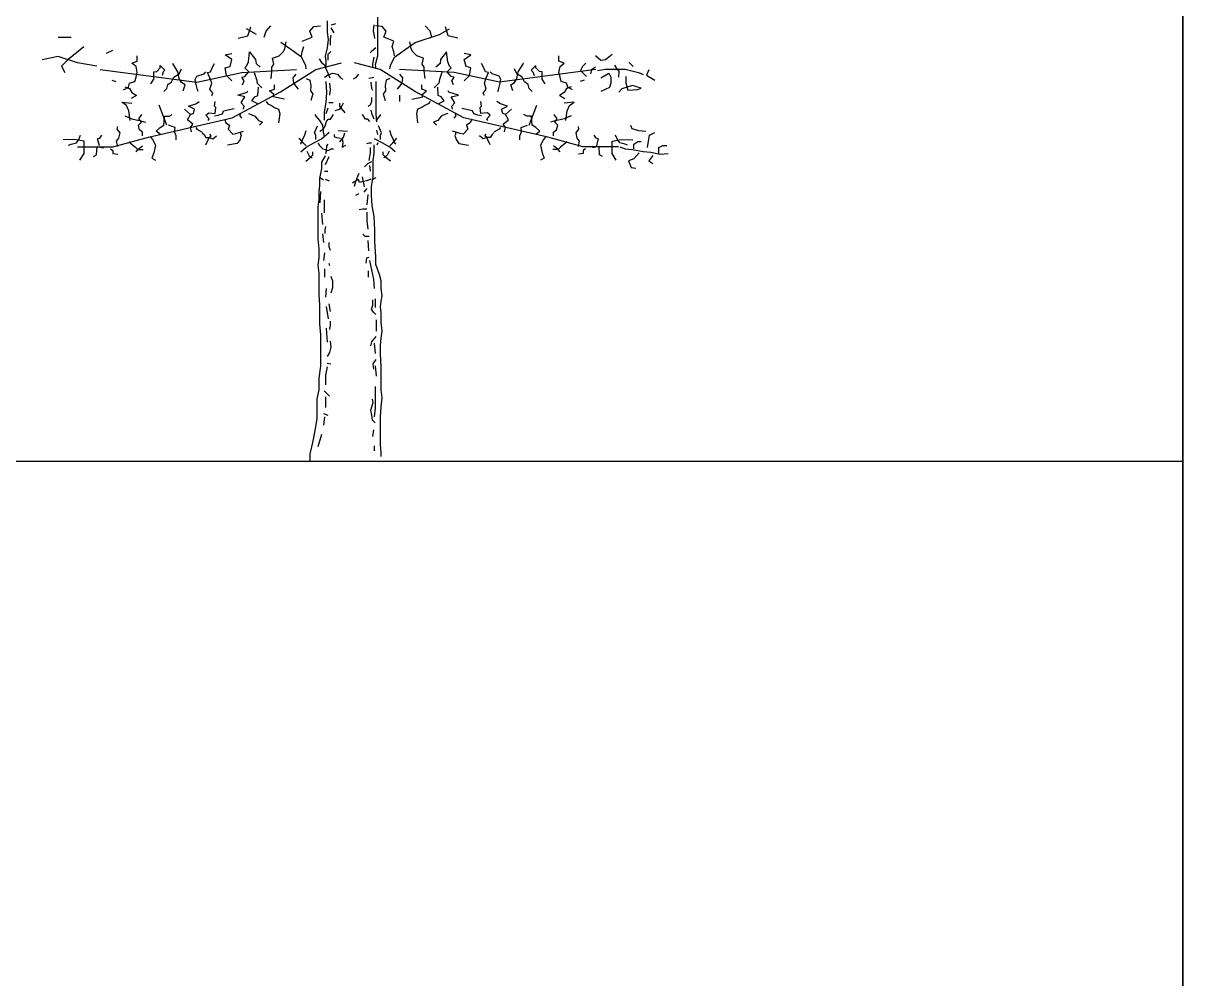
# Model space of a CAD drawing. Header units: millimetres. Extents: x 87938 to 265635, y 330093 to 434310.
# Drawn here: x 256341 to 265635, y 344812 to 352468 of the extents above; entities that cross this region are included whole.
import ezdxf

# ---------------------------------------------------------------- set-up
doc = ezdxf.new("R2010")
doc.units = ezdxf.units.MM
doc.layers.add('www.cad-blocks.net', color=7, linetype='Continuous')

# ---------------------------------------------------------------- blocks, each defined once
blk = doc.blocks.new('A$C51134F3F')
for p, q in [((2686.7, 3557.1), (2686.7, 3491.3)), ((1719.1, 3416.8), (1638.6, 3464.2)), ((1648.1, 3407.3), (1671.8, 3478.4)), ((1780.7, 3397.8), (1794.9, 3445.2)), ((1794.9, 3445.2), (1832.8, 3487.9)), ((2145.5, 3445.2), (2178.7, 3483.2)), ((2164.5, 3397.8), (2145.5, 3445.2)), ((2178.7, 3483.2), (2230.8, 3487.9)), ((2285.7, 3527.2), (2285.7, 3437.4)), ((2314.2, 3471.2), (2337.1, 3431)), ((2319.9, 3494.1), (2354.3, 3505.6)), ((2658.3, 3494.1), (2652.5, 3448.2)), ((2652.5, 3448.2), (2658.3, 3419.5)), ((2725, 3483.2), (2672.9, 3487.9)), ((2686.7, 3491.3), (2686.7, 3437.4)), ((2758.2, 3445.2), (2725, 3483.2)), ((2739.2, 3397.8), (2758.2, 3445.2)), ((3108.8, 3445.2), (3070.9, 3487.9)), ((3123, 3397.8), (3108.8, 3445.2)), ((3184.6, 3416.8), (3265.1, 3464.2)), ((3255.6, 3407.3), (3231.9, 3478.4)), ((129, 3396.6), (232.3, 3396.6)), ((1572.3, 3388.3), (1648.1, 3407.3)), ((1993.9, 3298.3), (1913.4, 3355.1)), ((1946.5, 3303), (1956, 3359.9)), ((2083.9, 3364.6), (2164.5, 3397.8)), ((2285.7, 3437.4), (2291.7, 3377.5)), ((2291.7, 3377.5), (2285.7, 3311.6)), ((2314.2, 3413.8), (2308.4, 3379.3)), ((2308.4, 3379.3), (2308.4, 3333.4)), ((2658.3, 3419.5), (2664, 3385.1)), ((2686.7, 3437.4), (2686.7, 3389.5)), ((2686.7, 3389.5), (2686.7, 3305.6)), ((2819.8, 3364.6), (2739.2, 3397.8)), ((2805.5, 3322), (2819.8, 3364.6)), ((2909.8, 3298.3), (2990.3, 3355.1)), ((2957.1, 3303), (2947.7, 3359.9)), ((2990.3, 3355.1), (3184.6, 3416.8)), ((3331.4, 3388.3), (3255.6, 3407.3)), ((335.5, 3319.1), (206.5, 3215.8)), ((516.2, 3267.4), (567.8, 3293.3)), ((1468, 3255.6), (1520.2, 3265.1)), ((1520.2, 3217.7), (1468, 3255.6)), ((1652.8, 3198.7), (1662.3, 3279.3)), ((1662.3, 3279.3), (1709.7, 3217.7)), ((1899.2, 3246.1), (1932.3, 3279.3)), ((1932.3, 3279.3), (1946.5, 3303)), ((2079.2, 3236.6), (1993.9, 3298.3)), ((2079.2, 3246.1), (2083.9, 3279.3)), ((2083.9, 3279.3), (2098.1, 3322)), ((2285.7, 3311.6), (2267.8, 3245.7)), ((2314.2, 3281.8), (2291.2, 3258.8)), ((2291.2, 3258.8), (2291.2, 3212.9)), ((2641.1, 3281.8), (2629.6, 3270.3)), ((2675.5, 3310.5), (2641.1, 3281.8)), ((2686.7, 3305.6), (2686.7, 3245.7)), ((2819.8, 3279.3), (2805.5, 3322)), ((2824.5, 3246.1), (2819.8, 3279.3)), ((2824.5, 3236.6), (2909.8, 3298.3)), ((2971.4, 3279.3), (2957.1, 3303)), ((3004.5, 3246.1), (2971.4, 3279.3)), ((3241.4, 3279.3), (3194, 3217.7)), ((3250.9, 3198.7), (3241.4, 3279.3)), ((3435.7, 3255.6), (3383.5, 3265.1)), ((3383.5, 3217.7), (3435.7, 3255.6)), ((4568.2, 3256.9), (4515.4, 3214.6)), ((129, 3241.6), (0, 3215.8)), ((283.9, 3190), (129, 3241.6)), ((206.5, 3215.8), (154.9, 3164.1)), ((154.9, 3164.1), (180.7, 3112.5)), ((438.8, 3164.1), (283.9, 3190)), ((719.5, 3189.2), (762.1, 3203.4)), ((752.7, 3160.8), (719.5, 3189.2)), ((762.1, 3113.4), (752.7, 3160.8)), ((762.1, 3203.4), (762.1, 3246.1)), ((946.9, 3170.2), (984.8, 3132.3)), ((946.9, 3151.3), (946.9, 3170.2)), ((1046.4, 3184.5), (1051.1, 3184.5)), ((1089, 3118.1), (1046.4, 3184.5)), ((1349.6, 3118.1), (1368.5, 3160.8)), ((1368.5, 3160.8), (1382.8, 3184.5)), ((1468, 3151.3), (1505.9, 3160.8)), ((1505.9, 3160.8), (1520.2, 3217.7)), ((1624.4, 3151.3), (1638.6, 3165.5)), ((1638.6, 3165.5), (1652.8, 3198.7)), ((1709.7, 3217.7), (1714.4, 3184.5)), ((1714.4, 3184.5), (1747.6, 3156)), ((1842.3, 3156), (1856.5, 3179.7)), ((1847.1, 3227.1), (1899.2, 3246.1)), ((1856.5, 3179.7), (1847.1, 3227.1)), ((2112.4, 3170.2), (2079.2, 3236.6)), ((2117.1, 3141.8), (2112.4, 3170.2)), ((2193.8, 3138.3), (2400.2, 3190)), ((2221.3, 3222.4), (2240.3, 3194)), ((2240.3, 3194), (2264, 3175)), ((2264, 3175), (2273.4, 3146.5)), ((2267.8, 3245.7), (2273.8, 3203.8)), ((2273.8, 3203.8), (2273.8, 3155.9)), ((2709.9, 3138.3), (2503.5, 3190)), ((2658.3, 3235.9), (2646.8, 3184.2)), ((2646.8, 3184.2), (2646.8, 3149.8)), ((2686.7, 3245.7), (2668.7, 3173.9)), ((2668.7, 3173.9), (2674.7, 3143.9)), ((2786.6, 3141.8), (2791.3, 3170.2)), ((2791.3, 3170.2), (2824.5, 3236.6)), ((3056.6, 3227.1), (3004.5, 3246.1)), ((3047.2, 3179.7), (3056.6, 3227.1)), ((3061.4, 3156), (3047.2, 3179.7)), ((3189.3, 3184.5), (3156.1, 3156)), ((3194, 3217.7), (3189.3, 3184.5)), ((3265.1, 3165.5), (3250.9, 3198.7)), ((3279.3, 3151.3), (3265.1, 3165.5)), ((3397.8, 3160.8), (3383.5, 3217.7)), ((3435.7, 3151.3), (3397.8, 3160.8)), ((3535.1, 3160.8), (3520.9, 3184.5)), ((3554.1, 3118.1), (3535.1, 3160.8)), ((3814.7, 3118.1), (3857.3, 3184.5)), ((3857.3, 3184.5), (3852.6, 3184.5)), ((3956.8, 3170.2), (3918.9, 3132.3)), ((3956.8, 3151.3), (3956.8, 3170.2)), ((4141.6, 3203.4), (4141.6, 3246.1)), ((4184.2, 3189.2), (4141.6, 3203.4)), ((4141.6, 3113.4), (4151, 3160.8)), ((4151, 3160.8), (4184.2, 3189.2)), ((4330.6, 3161.8), (4314.8, 3130.1)), ((4357, 3188.2), (4330.6, 3161.8)), ((4478.4, 3209.4), (4436.2, 3246.3)), ((4515.4, 3214.6), (4478.4, 3209.4)), ((4605.1, 3146), (4589.3, 3172.4)), ((4705.4, 3193.5), (4737.1, 3161.8)), ((464.6, 3138.3), (1238.8, 3035)), ((743.2, 3042.2), (752.7, 3075.4)), ((752.7, 3075.4), (762.1, 3113.4)), ((894.8, 3118.1), (918.5, 3122.8)), ((894.8, 3061.2), (894.8, 3118.1)), ((918.5, 3122.8), (946.9, 3151.3)), ((970.6, 3118.1), (961.1, 3089.6)), ((984.8, 3132.3), (970.6, 3118.1)), ((1036.9, 3037.5), (1055.9, 3075.4)), ((1055.9, 3075.4), (1098.5, 3103.9)), ((1098.5, 3065.9), (1089, 3118.1)), ((1098.5, 3103.9), (1117.5, 3141.8)), ((1226.4, 3056.5), (1240.6, 3084.9)), ((1238.8, 3035), (1600.2, 3112.5)), ((1240.6, 3084.9), (1297.5, 3103.9)), ((1297.5, 3103.9), (1311.7, 3118.1)), ((1325.9, 3113.4), (1349.6, 3118.1)), ((1344.9, 3070.7), (1325.9, 3113.4)), ((1359.1, 3028), (1344.9, 3070.7)), ((1477.5, 3089.6), (1468, 3151.3)), ((1520.2, 3047), (1477.5, 3089.6)), ((1600.2, 3112.5), (2038.9, 3138.3)), ((1600.7, 3075.4), (1624.4, 3080.2)), ((1619.6, 3047), (1600.7, 3075.4)), ((1657.5, 3118.1), (1624.4, 3151.3)), ((1624.4, 3080.2), (1657.5, 3118.1)), ((1700.2, 3113.4), (1709.7, 3080.2)), ((1709.7, 3080.2), (1719.1, 3056.5)), ((1832.8, 3065.9), (1837.6, 3084.9)), ((1837.6, 3084.9), (1842.3, 3127.6)), ((1842.3, 3127.6), (1842.3, 3156)), ((1909.9, 2957.5), (2193.8, 3138.3)), ((2012.9, 3070.7), (2036.6, 3099.1)), ((2017.6, 3028), (2012.9, 3070.7)), ((2264, 3075.4), (2292.4, 3094.4)), ((2273.4, 3146.5), (2292.4, 3103.9)), ((2292.4, 3094.4), (2330.3, 3108.6)), ((2292.4, 3103.9), (2306.6, 3070.7)), ((2330.3, 3108.6), (2368.2, 3099.1)), ((2368.2, 3099.1), (2391.9, 3070.7)), ((2391.9, 3070.7), (2410.8, 3061.2)), ((2511.8, 3070.7), (2492.9, 3061.2)), ((2535.5, 3099.1), (2511.8, 3070.7)), ((2618.1, 3069.4), (2658.3, 3075.2)), ((2993.8, 2957.5), (2709.9, 3138.3)), ((3303.5, 3112.5), (2864.8, 3138.3)), ((2890.8, 3070.7), (2867.1, 3099.1)), ((2886.1, 3028), (2890.8, 3070.7)), ((3061.4, 3127.6), (3061.4, 3156)), ((3066.1, 3084.9), (3061.4, 3127.6)), ((3070.9, 3065.9), (3066.1, 3084.9)), ((3194, 3080.2), (3184.6, 3056.5)), ((3203.5, 3113.4), (3194, 3080.2)), ((3246.1, 3118.1), (3279.3, 3151.3)), ((3279.3, 3080.2), (3246.1, 3118.1)), ((3303, 3075.4), (3279.3, 3080.2)), ((3284, 3047), (3303, 3075.4)), ((3664.9, 3035), (3303.5, 3112.5)), ((3383.5, 3047), (3426.2, 3089.6)), ((3426.2, 3089.6), (3435.7, 3151.3)), ((3544.6, 3028), (3558.8, 3070.7)), ((3577.8, 3113.4), (3554.1, 3118.1)), ((3558.8, 3070.7), (3577.8, 3113.4)), ((3606.2, 3103.9), (3592, 3118.1)), ((3663.1, 3084.9), (3606.2, 3103.9)), ((3677.3, 3056.5), (3663.1, 3084.9)), ((4439.1, 3138.3), (3664.9, 3035)), ((3805.2, 3103.9), (3786.2, 3141.8)), ((3805.2, 3065.9), (3814.7, 3118.1)), ((3847.8, 3075.4), (3805.2, 3103.9)), ((3866.8, 3037.5), (3847.8, 3075.4)), ((3918.9, 3132.3), (3933.1, 3118.1)), ((3933.1, 3118.1), (3942.6, 3089.6)), ((3985.2, 3122.8), (3956.8, 3151.3)), ((4008.9, 3118.1), (3985.2, 3122.8)), ((4008.9, 3061.2), (4008.9, 3118.1)), ((4151, 3075.4), (4141.6, 3113.4)), ((4160.5, 3042.2), (4151, 3075.4)), ((4314.8, 3130.1), (4362.3, 3082.6)), ((4404.5, 3135.4), (4394, 3103.7)), ((4436.2, 3156.5), (4404.5, 3135.4)), ((4452, 3130.1), (4515.4, 3140.7)), ((4478.4, 3072), (4541.8, 3109)), ((4515.4, 3140.7), (4568.2, 3140.7)), ((4541.8, 3109), (4557.6, 3077.3)), ((4557.6, 3077.3), (4557.6, 3029.7)), ((4568.2, 3140.7), (4610.4, 3140.7)), ((4626.2, 3124.8), (4605.1, 3146)), ((4610.4, 3140.7), (4673.8, 3140.7)), ((4621, 3077.3), (4626.2, 3124.8)), ((4673.8, 3140.7), (4716, 3130.1)), ((4679, 3082.6), (4679, 3029.7)), ((4716, 3130.1), (4779.3, 3114.3)), ((4779.3, 3114.3), (4816.3, 3098.4)), ((4863.8, 3135.4), (4842.7, 3093.1)), ((4842.7, 3093.1), (4911.3, 3050.9)), ((558.4, 3051.7), (591.6, 3042.2)), ((653.2, 2975.9), (691.1, 2994.8)), ((662.6, 2999.6), (700.5, 2985.3)), ((691.1, 2994.8), (700.5, 3028)), ((700.5, 3028), (743.2, 3042.2)), ((700.5, 2985.3), (719.5, 2952.2)), ((871.1, 3023.3), (894.8, 3061.2)), ((975.3, 2961.6), (999, 2985.3)), ((999, 2985.3), (1008.5, 3018.5)), ((1008.5, 3018.5), (1036.9, 3037.5)), ((1117.5, 3032.8), (1098.5, 3065.9)), ((1145.9, 3013.8), (1117.5, 3032.8)), ((1131.7, 2966.4), (1145.9, 3013.8)), ((1235.9, 3018.5), (1226.4, 3056.5)), ((1245.4, 2975.9), (1235.9, 3018.5)), ((1250.1, 2961.6), (1245.4, 2975.9)), ((1344.9, 2980.6), (1359.1, 3028)), ((1368.5, 2947.4), (1344.9, 2980.6)), ((1605.4, 3013.8), (1619.6, 3047)), ((1719.1, 3056.5), (1723.9, 3028)), ((1723.9, 3028), (1728.6, 3023.3)), ((1728.6, 3023.3), (1761.8, 2990.1)), ((1728.6, 2928.5), (1733.3, 2994.8)), ((1823.4, 2966.4), (1861.3, 2980.6)), ((1861.3, 2980.6), (1861.3, 3013.8)), ((2036.6, 3004.3), (2017.6, 3028)), ((2055.5, 2980.6), (2036.6, 3004.3)), ((2117.1, 3065.9), (2145.5, 3051.7)), ((2145.5, 3051.7), (2155, 3009.1)), ((2155, 3009.1), (2150.3, 2966.4)), ((2273.8, 3042.1), (2279.8, 2952.3)), ((2302.7, 3029.3), (2308.4, 2977.6)), ((2308.4, 2977.6), (2302.7, 2931.7)), ((2635.3, 3035), (2641.1, 2989.1)), ((2641.1, 2989.1), (2646.8, 2971.9)), ((2674.7, 3042.1), (2674.7, 2964.3)), ((2758.2, 3051.7), (2748.7, 3009.1)), ((2748.7, 3009.1), (2753.4, 2966.4)), ((2786.6, 3065.9), (2758.2, 3051.7)), ((2848.2, 2980.6), (2867.1, 3004.3)), ((2867.1, 3004.3), (2886.1, 3028)), ((3042.4, 2980.6), (3042.4, 3013.8)), ((3080.3, 2966.4), (3042.4, 2980.6)), ((3175.1, 3023.3), (3141.9, 2990.1)), ((3175.1, 2928.5), (3170.3, 2994.8)), ((3179.8, 3028), (3175.1, 3023.3)), ((3184.6, 3056.5), (3179.8, 3028)), ((3298.3, 3013.8), (3284, 3047)), ((3535.1, 2947.4), (3558.8, 2980.6)), ((3558.8, 2980.6), (3544.6, 3028)), ((3653.6, 2961.6), (3658.3, 2975.9)), ((3658.3, 2975.9), (3667.8, 3018.5)), ((3667.8, 3018.5), (3677.3, 3056.5)), ((3757.8, 3013.8), (3786.2, 3032.8)), ((3772, 2966.4), (3757.8, 3013.8)), ((3786.2, 3032.8), (3805.2, 3065.9)), ((3895.2, 3018.5), (3866.8, 3037.5)), ((3904.7, 2985.3), (3895.2, 3018.5)), ((3928.4, 2961.6), (3904.7, 2985.3)), ((4032.6, 3023.3), (4008.9, 3061.2)), ((4203.2, 3028), (4160.5, 3042.2)), ((4203.2, 2985.3), (4184.2, 2952.2)), ((4212.6, 2994.8), (4203.2, 3028)), ((4241.1, 2999.6), (4203.2, 2985.3)), ((4250.5, 2975.9), (4212.6, 2994.8)), ((4345.3, 3051.7), (4312.1, 3042.2)), ((4547.1, 2992.8), (4478.4, 2961.1)), ((4557.6, 3029.7), (4547.1, 2992.8)), ((4647.4, 2982.2), (4621, 2955.8)), ((4731.8, 3008.6), (4647.4, 2982.2)), ((4679, 3029.7), (4694.9, 2971.6)), ((4694.9, 2971.6), (4774.1, 2976.9)), ((4800.5, 2987.5), (4731.8, 3008.6)), ((4774.1, 2976.9), (4800.5, 2987.5)), ((757.4, 2928.5), (714.8, 2904.7)), ((719.5, 2952.2), (757.4, 2928.5)), ((1359.1, 2928.5), (1368.5, 2947.4)), ((1522.7, 2750.9), (1909.9, 2957.5)), ((1567.5, 2933.2), (1643.3, 2956.9)), ((1624.4, 2919), (1567.5, 2933.2)), ((1596, 2871.6), (1624.4, 2919)), ((1643.3, 2956.9), (1648.1, 2966.4)), ((1681.2, 2885.8), (1704.9, 2919)), ((1728.6, 2862.1), (1681.2, 2885.8)), ((1704.9, 2919), (1728.6, 2928.5)), ((1856.5, 2937.9), (1823.4, 2966.4)), ((1851.8, 2919), (1856.5, 2937.9)), ((1941.8, 2900), (1851.8, 2919)), ((2150.3, 2966.4), (2169.2, 2942.7)), ((2169.2, 2942.7), (2155, 2890.5)), ((2279.8, 2952.3), (2273.8, 2874.4)), ((2641.1, 2914.5), (2641.1, 2880)), ((2674.7, 2964.3), (2674.7, 2910.4)), ((2674.7, 2910.4), (2674.7, 2838.5)), ((2753.4, 2966.4), (2734.5, 2942.7)), ((2734.5, 2942.7), (2748.7, 2890.5)), ((2864.8, 2931.7), (2864.8, 2880)), ((2961.9, 2900), (3051.9, 2919)), ((3381, 2750.9), (2993.8, 2957.5)), ((3047.2, 2937.9), (3080.3, 2966.4)), ((3051.9, 2919), (3047.2, 2937.9)), ((3198.8, 2919), (3175.1, 2928.5)), ((3175.1, 2862.1), (3222.5, 2885.8)), ((3222.5, 2885.8), (3198.8, 2919)), ((3260.4, 2956.9), (3255.6, 2966.4)), ((3336.2, 2933.2), (3260.4, 2956.9)), ((3279.3, 2919), (3336.2, 2933.2)), ((3307.7, 2871.6), (3279.3, 2919)), ((3544.6, 2928.5), (3535.1, 2947.4)), ((4184.2, 2952.2), (4146.3, 2928.5)), ((4146.3, 2928.5), (4188.9, 2904.7)), ((639, 2876.3), (719.5, 2866.8)), ((676.9, 2847.9), (639, 2876.3)), ((695.8, 2805.2), (676.9, 2847.9)), ((705.3, 2729.3), (695.8, 2805.2)), ((980.1, 2738.8), (937.4, 2852.6)), ((1188.5, 2776.7), (1141.1, 2819.4)), ((1174.3, 2843.1), (1231.2, 2862.1)), ((1221.7, 2819.4), (1174.3, 2843.1)), ((1212.2, 2786.2), (1221.7, 2819.4)), ((1231.2, 2862.1), (1259.6, 2881)), ((1311.7, 2772), (1335.4, 2791)), ((1335.4, 2791), (1387.5, 2786.2)), ((1382.8, 2843.1), (1387.5, 2881)), ((1392.2, 2833.6), (1382.8, 2843.1)), ((1387.5, 2786.2), (1392.2, 2833.6)), ((1444.4, 2781.5), (1453.8, 2805.2)), ((1453.8, 2805.2), (1539.1, 2824.2)), ((1619.6, 2843.1), (1596, 2871.6)), ((1614.9, 2819.4), (1619.6, 2843.1)), ((1794.9, 2881), (1809.1, 2862.1)), ((1809.1, 2862.1), (1837.6, 2847.9)), ((1837.6, 2847.9), (1861.3, 2833.6)), ((1861.3, 2833.6), (1894.4, 2819.4)), ((1894.4, 2819.4), (1903.9, 2786.2)), ((2273.8, 2874.4), (2261.8, 2796.6)), ((2261.8, 2796.6), (2261.8, 2730.7)), ((2291.2, 2828.4), (2274, 2782.5)), ((2297, 2874.3), (2331.4, 2874.3)), ((2349.2, 2809.9), (2387.1, 2819.4)), ((2382.4, 2866.8), (2382.4, 2843.1)), ((2382.4, 2843.1), (2401.4, 2819.4)), ((2387.1, 2819.4), (2401.4, 2843.1)), ((2401.4, 2843.1), (2415.6, 2871.6)), ((2401.4, 2819.4), (2425, 2791)), ((2629.6, 2851.3), (2612.4, 2839.9)), ((2641.1, 2880), (2629.6, 2851.3)), ((2635.3, 2811.2), (2641.1, 2788.2)), ((2674.7, 2838.5), (2674.7, 2778.6)), ((3009.3, 2819.4), (2999.8, 2786.2)), ((3042.4, 2833.6), (3009.3, 2819.4)), ((3066.1, 2847.9), (3042.4, 2833.6)), ((3094.5, 2862.1), (3066.1, 2847.9)), ((3108.8, 2881), (3094.5, 2862.1)), ((3284, 2843.1), (3307.7, 2871.6)), ((3288.8, 2819.4), (3284, 2843.1)), ((3449.9, 2805.2), (3364.6, 2824.2)), ((3459.3, 2781.5), (3449.9, 2805.2)), ((3511.5, 2833.6), (3520.9, 2843.1)), ((3516.2, 2786.2), (3511.5, 2833.6)), ((3520.9, 2843.1), (3516.2, 2881)), ((3568.3, 2791), (3516.2, 2786.2)), ((3592, 2772), (3568.3, 2791)), ((3672.5, 2862.1), (3644.1, 2881)), ((3729.4, 2843.1), (3672.5, 2862.1)), ((3682, 2819.4), (3729.4, 2843.1)), ((3691.5, 2786.2), (3682, 2819.4)), ((3715.2, 2776.7), (3762.5, 2819.4)), ((3923.6, 2738.8), (3966.3, 2852.6)), ((4264.7, 2876.3), (4184.2, 2866.8)), ((4198.4, 2729.3), (4207.9, 2805.2)), ((4207.9, 2805.2), (4226.8, 2847.9)), ((4226.8, 2847.9), (4264.7, 2876.3)), ((662.6, 2767.3), (695.8, 2753)), ((695.8, 2753), (719.5, 2743.6)), ((719.5, 2743.6), (752.7, 2734.1)), ((752.7, 2734.1), (781.1, 2729.3)), ((771.6, 2691.4), (795.3, 2715.1)), ((776.3, 2743.6), (800, 2776.7)), ((795.3, 2715.1), (776.3, 2743.6)), ((781.1, 2729.3), (809.5, 2719.8)), ((809.5, 2719.8), (828.5, 2715.1)), ((851.7, 2596), (1522.7, 2750.9)), ((975.3, 2691.4), (980.1, 2762.5)), ((980.1, 2762.5), (1018, 2762.5)), ((999, 2691.4), (980.1, 2738.8)), ((1018, 2762.5), (1041.7, 2776.7)), ((1164.8, 2734.1), (1188.5, 2776.7)), ((1207.5, 2700.9), (1164.8, 2734.1)), ((1183.8, 2776.7), (1212.2, 2786.2)), ((1188.5, 2672.4), (1207.5, 2700.9)), ((1340.1, 2743.6), (1311.7, 2772)), ((1330.6, 2729.3), (1340.1, 2743.6)), ((1382.8, 2767.3), (1411.2, 2772)), ((1411.2, 2772), (1444.4, 2781.5)), ((1463.3, 2734.1), (1472.8, 2710.4)), ((1472.8, 2710.4), (1501.2, 2691.4)), ((1586.5, 2767.3), (1591.2, 2786.2)), ((1600.7, 2748.3), (1586.5, 2767.3)), ((1652.8, 2786.2), (1676.5, 2776.7)), ((1676.5, 2776.7), (1704.9, 2762.5)), ((1704.9, 2762.5), (1733.3, 2729.3)), ((1733.3, 2729.3), (1766.5, 2715.1)), ((1766.5, 2715.1), (1742.8, 2691.4)), ((1903.9, 2786.2), (1894.4, 2710.4)), ((2197.6, 2762.5), (2188.2, 2776.7)), ((2226.1, 2729.3), (2197.6, 2762.5)), ((2249.8, 2691.4), (2226.1, 2729.3)), ((2268.7, 2686.7), (2278.2, 2719.8)), ((2278.2, 2719.8), (2292.4, 2738.8)), ((2292.4, 2738.8), (2311.3, 2738.8)), ((2311.3, 2738.8), (2335, 2776.7)), ((2592.4, 2738.8), (2568.7, 2776.7)), ((2611.3, 2738.8), (2592.4, 2738.8)), ((2625.5, 2719.8), (2611.3, 2738.8)), ((2641.1, 2788.2), (2658.3, 2742.3)), ((2674.7, 2778.6), (2680.7, 2718.7)), ((2677.6, 2729.3), (2706.1, 2762.5)), ((2706.1, 2762.5), (2715.5, 2776.7)), ((2999.8, 2786.2), (3009.3, 2710.4)), ((3170.3, 2729.3), (3137.2, 2715.1)), ((3137.2, 2715.1), (3160.9, 2691.4)), ((3198.8, 2762.5), (3170.3, 2729.3)), ((3227.2, 2776.7), (3198.8, 2762.5)), ((3250.9, 2786.2), (3227.2, 2776.7)), ((3303, 2748.3), (3317.2, 2767.3)), ((3317.2, 2767.3), (3312.5, 2786.2)), ((4052, 2596), (3381, 2750.9)), ((3430.9, 2710.4), (3402.5, 2691.4)), ((3440.4, 2734.1), (3430.9, 2710.4)), ((3492.5, 2772), (3459.3, 2781.5)), ((3520.9, 2767.3), (3492.5, 2772)), ((3563.6, 2743.6), (3592, 2772)), ((3573, 2729.3), (3563.6, 2743.6)), ((3719.9, 2776.7), (3691.5, 2786.2)), ((3696.2, 2700.9), (3738.9, 2734.1)), ((3715.2, 2672.4), (3696.2, 2700.9)), ((3738.9, 2734.1), (3715.2, 2776.7)), ((3885.7, 2762.5), (3862, 2776.7)), ((3923.6, 2762.5), (3885.7, 2762.5)), ((3904.7, 2691.4), (3923.6, 2738.8)), ((3928.4, 2691.4), (3923.6, 2762.5)), ((4094.2, 2719.8), (4075.2, 2715.1)), ((4122.6, 2729.3), (4094.2, 2719.8)), ((4127.3, 2743.6), (4103.7, 2776.7)), ((4108.4, 2715.1), (4127.3, 2743.6)), ((4132.1, 2691.4), (4108.4, 2715.1)), ((4151, 2734.1), (4122.6, 2729.3)), ((4184.2, 2743.6), (4151, 2734.1)), ((4207.9, 2753), (4184.2, 2743.6)), ((4241.1, 2767.3), (4207.9, 2753)), ((293.1, 2577.6), (307.3, 2610.8)), ((463.7, 2587.1), (477.9, 2610.8)), ((601, 2658.2), (605.8, 2681.9)), ((624.7, 2629.8), (601, 2658.2)), ((615.3, 2587.1), (624.7, 2629.8)), ((781.1, 2653.5), (771.6, 2691.4)), ((804.8, 2634.5), (781.1, 2653.5)), ((804.8, 2606.1), (804.8, 2634.5)), ((913.7, 2644), (946.9, 2672.4)), ((946.9, 2620.3), (913.7, 2644)), ((946.9, 2672.4), (975.3, 2691.4)), ((1041.7, 2681.9), (1013.2, 2691.4)), ((1065.3, 2672.4), (1041.7, 2681.9)), ((1060.6, 2639.3), (1065.3, 2672.4)), ((1074.8, 2606.1), (1060.6, 2639.3)), ((1074.8, 2572.9), (1074.8, 2606.1)), ((1198, 2639.3), (1188.5, 2672.4)), ((1231.2, 2672.4), (1240.6, 2658.2)), ((1240.6, 2658.2), (1283.3, 2634.5)), ((1283.3, 2629.8), (1297.5, 2615.5)), ((1297.5, 2615.5), (1311.7, 2591.8)), ((1340.1, 2591.8), (1354.3, 2606.1)), ((1354.3, 2606.1), (1344.9, 2620.3)), ((1368.5, 2582.4), (1397, 2606.1)), ((1501.2, 2691.4), (1491.7, 2658.2)), ((1491.7, 2658.2), (1529.6, 2620.3)), ((1529.6, 2620.3), (1553.3, 2625)), ((1553.3, 2625), (1614.9, 2644)), ((1591.2, 2629.8), (1591.2, 2620.3)), ((1591.2, 2620.3), (1596, 2606.1)), ((1596, 2606.1), (1591.2, 2596.6)), ((2093.4, 2587.1), (2102.9, 2606.1)), ((2102.9, 2606.1), (2117.1, 2648.7)), ((2183.4, 2629.8), (2207.1, 2686.7)), ((2192.9, 2610.8), (2183.4, 2629.8)), ((2192.9, 2577.6), (2192.9, 2610.8)), ((2226.1, 2644), (2254.5, 2663)), ((2240.3, 2582.4), (2301.9, 2634.5)), ((2254.5, 2634.5), (2249.8, 2691.4)), ((2254.5, 2663), (2268.7, 2686.7)), ((2264, 2601.3), (2254.5, 2634.5)), ((2339.8, 2615.5), (2339.8, 2601.3)), ((2372.9, 2648.7), (2448.7, 2644)), ((2415.6, 2596.6), (2420.3, 2610.8)), ((2420.3, 2610.8), (2425, 2629.8)), ((2681.2, 2650.5), (2686.9, 2616)), ((2720.3, 2629.8), (2696.6, 2686.7)), ((2710.8, 2610.8), (2720.3, 2629.8)), ((2710.8, 2577.6), (2710.8, 2610.8)), ((2800.8, 2606.1), (2786.6, 2648.7)), ((2810.3, 2587.1), (2800.8, 2606.1)), ((3350.4, 2625), (3288.8, 2644)), ((3312.5, 2620.3), (3307.7, 2606.1)), ((3307.7, 2606.1), (3312.5, 2596.6)), ((3312.5, 2629.8), (3312.5, 2620.3)), ((3374.1, 2620.3), (3350.4, 2625)), ((3412, 2658.2), (3374.1, 2620.3)), ((3402.5, 2691.4), (3412, 2658.2)), ((3535.1, 2582.4), (3506.7, 2606.1)), ((3549.4, 2606.1), (3558.8, 2620.3)), ((3563.6, 2591.8), (3549.4, 2606.1)), ((3606.2, 2615.5), (3592, 2591.8)), ((3620.4, 2629.8), (3606.2, 2615.5)), ((3663.1, 2658.2), (3620.4, 2634.5)), ((3672.5, 2672.4), (3663.1, 2658.2)), ((3705.7, 2639.3), (3715.2, 2672.4)), ((3828.9, 2606.1), (3843.1, 2639.3)), ((3828.9, 2572.9), (3828.9, 2606.1)), ((3838.4, 2672.4), (3862, 2681.9)), ((3843.1, 2639.3), (3838.4, 2672.4)), ((3862, 2681.9), (3890.5, 2691.4)), ((3956.8, 2672.4), (3928.4, 2691.4)), ((3990, 2644), (3956.8, 2672.4)), ((3956.8, 2620.3), (3990, 2644)), ((4098.9, 2634.5), (4122.6, 2653.5)), ((4098.9, 2606.1), (4098.9, 2634.5)), ((4122.6, 2653.5), (4132.1, 2691.4)), ((4279, 2629.8), (4302.6, 2658.2)), ((4288.4, 2587.1), (4279, 2629.8)), ((4302.6, 2658.2), (4297.9, 2681.9)), ((4440, 2587.1), (4425.8, 2610.8)), ((4610.6, 2577.6), (4596.4, 2610.8)), ((4716, 2691.6), (4726.5, 2665.2)), ((4726.5, 2665.2), (4779.3, 2649.4)), ((4779.3, 2649.4), (4837.4, 2644.1)), ((4853.2, 2512), (4869.1, 2612.4)), ((4869.1, 2612.4), (4911.3, 2633.5)), ((259.9, 2577.6), (169.9, 2572.9)), ((212.6, 2530.2), (231.5, 2539.7)), ((231.5, 2539.7), (274.2, 2549.2)), ((335.7, 2563.4), (259.9, 2577.6)), ((274.2, 2549.2), (293.1, 2577.6)), ((283.9, 2518.5), (567.8, 2518.5)), ((335.7, 2511.2), (335.7, 2563.4)), ((335.7, 2463.8), (335.7, 2511.2)), ((435.2, 2454.4), (440, 2520.7)), ((440, 2520.7), (492.1, 2511.2)), ((444.7, 2582.4), (463.7, 2587.1)), ((449.4, 2563.4), (444.7, 2582.4)), ((458.9, 2525.5), (449.4, 2563.4)), ((567.8, 2518.5), (851.7, 2596)), ((596.3, 2563.4), (615.3, 2587.1)), ((605.8, 2520.7), (596.3, 2563.4)), ((695.8, 2558.7), (747.9, 2516)), ((747.9, 2516), (766.9, 2497)), ((766.9, 2497), (790.6, 2516)), ((790.6, 2516), (804.8, 2525.5)), ((866.4, 2601.3), (885.3, 2577.6)), ((885.3, 2577.6), (909, 2530.2)), ((909, 2530.2), (894.8, 2468.6)), ((1311.7, 2591.8), (1335.4, 2591.8)), ((1311.7, 2534.9), (1330.6, 2572.9)), ((1330.6, 2572.9), (1340.1, 2591.8)), ((1335.4, 2591.8), (1368.5, 2582.4)), ((1562.8, 2544.4), (1487, 2530.2)), ((1586.5, 2577.6), (1562.8, 2544.4)), ((1591.2, 2596.6), (1586.5, 2577.6)), ((2093.4, 2549.2), (2060.2, 2587.1)), ((2069.7, 2539.7), (2079.2, 2553.9)), ((2074.5, 2478.1), (2117.1, 2516)), ((2079.2, 2553.9), (2093.4, 2587.1)), ((2117.1, 2525.5), (2093.4, 2549.2)), ((2117.1, 2516), (2178.7, 2549.2)), ((2178.7, 2549.2), (2240.3, 2582.4)), ((2211.8, 2549.2), (2221.3, 2530.2)), ((2221.3, 2530.2), (2249.8, 2501.8)), ((2278.2, 2482.8), (2282.9, 2525.5)), ((2282.9, 2525.5), (2292.4, 2539.7)), ((2339.8, 2601.3), (2358.7, 2591.8)), ((2358.7, 2591.8), (2391.9, 2587.1)), ((2387.1, 2558.7), (2406.1, 2582.4)), ((2406.1, 2582.4), (2415.6, 2596.6)), ((2406.1, 2582.4), (2410.8, 2553.9)), ((2410.8, 2553.9), (2406.1, 2516)), ((2406.1, 2516), (2434.5, 2530.2)), ((2618.1, 2547.2), (2600.9, 2541.4)), ((2641.1, 2547.2), (2618.1, 2547.2)), ((2629.6, 2512.7), (2629.6, 2472.6)), ((2658, 2532.7), (2658, 2467.6)), ((2725, 2549.2), (2663.4, 2582.4)), ((2691.8, 2549.2), (2682.4, 2530.2)), ((2786.6, 2516), (2725, 2549.2)), ((2786.6, 2525.5), (2810.3, 2549.2)), ((2829.2, 2478.1), (2786.6, 2516)), ((2810.3, 2549.2), (2843.4, 2587.1)), ((2824.5, 2553.9), (2810.3, 2587.1)), ((2834, 2539.7), (2824.5, 2553.9)), ((3312.5, 2596.6), (3317.2, 2577.6)), ((3317.2, 2577.6), (3340.9, 2544.4)), ((3340.9, 2544.4), (3416.7, 2530.2)), ((3568.3, 2591.8), (3535.1, 2582.4)), ((3573, 2572.9), (3563.6, 2591.8)), ((3592, 2591.8), (3568.3, 2591.8)), ((3592, 2534.9), (3573, 2572.9)), ((4018.4, 2577.6), (3994.7, 2530.2)), ((3994.7, 2530.2), (4008.9, 2468.6)), ((4037.3, 2601.3), (4018.4, 2577.6)), ((4335.9, 2518.5), (4052, 2596)), ((4113.1, 2516), (4098.9, 2525.5)), ((4136.8, 2497), (4113.1, 2516)), ((4155.8, 2516), (4136.8, 2497)), ((4207.9, 2558.7), (4155.8, 2516)), ((4307.4, 2563.4), (4288.4, 2587.1)), ((4297.9, 2520.7), (4307.4, 2563.4)), ((4619.8, 2518.5), (4335.9, 2518.5)), ((4463.7, 2520.7), (4411.6, 2511.2)), ((4459, 2582.4), (4440, 2587.1)), ((4444.8, 2525.5), (4454.2, 2563.4)), ((4454.2, 2563.4), (4459, 2582.4)), ((4468.5, 2454.4), (4463.7, 2520.7)), ((4567.9, 2563.4), (4643.8, 2577.6)), ((4567.9, 2511.2), (4567.9, 2563.4)), ((4567.9, 2463.8), (4567.9, 2511.2)), ((4629.5, 2549.2), (4610.6, 2577.6)), ((4672.2, 2539.7), (4629.5, 2549.2)), ((4631.5, 2517.3), (4673.8, 2501.5)), ((4643.8, 2577.6), (4733.8, 2572.9)), ((4691.1, 2530.2), (4672.2, 2539.7)), ((4742.4, 2538.4), (4774.1, 2559.6)), ((4742.4, 2501.5), (4742.4, 2538.4)), ((4774.1, 2559.6), (4800.5, 2559.6)), ((4943, 2512), (4974.7, 2527.9)), ((4943, 2464.5), (4943, 2512)), ((4974.7, 2527.9), (5006.3, 2527.9)), ((302.6, 2411.7), (335.7, 2463.8)), ((411.5, 2440.1), (435.2, 2454.4)), ((548.9, 2501.8), (567.9, 2487.5)), ((567.9, 2487.5), (567.9, 2463.8)), ((567.9, 2463.8), (605.8, 2459.1)), ((752.7, 2478.1), (766.9, 2497)), ((766.9, 2497), (809.5, 2497)), ((894.8, 2468.6), (880.6, 2425.9)), ((880.6, 2425.9), (909, 2411.7)), ((2112.4, 2402.2), (2145.5, 2430.6)), ((2121.8, 2482.8), (2140.8, 2444.9)), ((2140.8, 2444.9), (2164.5, 2430.6)), ((2145.5, 2430.6), (2169.2, 2454.4)), ((2169.2, 2454.4), (2169.2, 2478.1)), ((2267.5, 2445.9), (2238.6, 2395.2)), ((2249.8, 2501.8), (2268.7, 2497)), ((2297, 2438.1), (2268.3, 2375)), ((2268.7, 2497), (2287.7, 2487.5)), ((2273.4, 2463.8), (2278.2, 2482.8)), ((2287.7, 2487.5), (2297.1, 2492.3)), ((2297.1, 2492.3), (2316.1, 2501.8)), ((2316.1, 2501.8), (2335, 2501.8)), ((2629.6, 2472.6), (2618.1, 2409.4)), ((2658, 2467.6), (2650.8, 2409.7)), ((2734.5, 2454.4), (2734.5, 2478.1)), ((2758.2, 2430.6), (2734.5, 2454.4)), ((2762.9, 2444.9), (2739.2, 2430.6)), ((2791.3, 2402.2), (2758.2, 2430.6)), ((2781.9, 2482.8), (2762.9, 2444.9)), ((4023.1, 2425.9), (3994.7, 2411.7)), ((4008.9, 2468.6), (4023.1, 2425.9)), ((4136.8, 2497), (4094.2, 2497)), ((4151, 2478.1), (4136.8, 2497)), ((4335.8, 2463.8), (4297.9, 2459.1)), ((4354.8, 2501.8), (4335.8, 2487.5)), ((4335.8, 2487.5), (4335.8, 2463.8)), ((4492.1, 2440.1), (4468.5, 2454.4)), ((4601.1, 2411.7), (4567.9, 2463.8)), ((4673.8, 2501.5), (4731.8, 2496.2)), ((4742.4, 2422.2), (4700.2, 2406.4)), ((4731.8, 2496.2), (4816.3, 2480.3)), ((4784.6, 2469.8), (4742.4, 2422.2)), ((4816.3, 2480.3), (4879.6, 2475)), ((4895.5, 2448.6), (4863.8, 2406.4)), ((4879.6, 2475), (4953.5, 2459.2)), ((4953.5, 2459.2), (5016.9, 2464.5)), ((2238.6, 2344.6), (2224.1, 2265)), ((2238.6, 2395.2), (2238.6, 2344.6)), ((2606.6, 2380.7), (2583.7, 2357.8)), ((2641.1, 2398), (2606.6, 2380.7)), ((2623.9, 2369.3), (2629.6, 2323.3)), ((2650.8, 2409.7), (2650.8, 2351.8)), ((2650.8, 2351.8), (2650.8, 2279.4)), ((4700.2, 2406.4), (4721.3, 2353.5)), ((4721.3, 2353.5), (4758.2, 2348.3)), ((4863.8, 2406.4), (4895.5, 2385.2)), ((2224.1, 2265), (2224.1, 2207.1)), ((2229.9, 2268.8), (2240.4, 2263.6)), ((2240.4, 2263.6), (2256.1, 2253.1)), ((2262.5, 2323.3), (2291.2, 2323.3)), ((2268.7, 2260), (2301.9, 2245.7)), ((2502.3, 2236.3), (2488.1, 2226.8)), ((2511.4, 2237.4), (2501, 2200.7)), ((2535.5, 2255.2), (2502.3, 2236.3)), ((2527.1, 2279.3), (2511.4, 2237.4)), ((2537.6, 2305.5), (2527.1, 2279.3)), ((2545, 2231.5), (2535.5, 2255.2)), ((2573.4, 2241), (2545, 2231.5)), ((2582.9, 2198.3), (2568.7, 2278.9)), ((2601.8, 2245.7), (2573.4, 2241)), ((2635, 2260), (2601.8, 2245.7)), ((2650.8, 2279.4), (2636.3, 2199.8)), ((2663.3, 2263.6), (2647.6, 2253.1)), ((2673.8, 2268.8), (2663.3, 2263.6)), ((2224.1, 2207.1), (2216.9, 2156.4)), ((2216.9, 2156.4), (2216.9, 2098.5)), ((2232.2, 2159.4), (2224.7, 2068.8)), ((2532.4, 2137.8), (2511.4, 2127.3)), ((2532.4, 2143.1), (2532.4, 2137.8)), ((2602.2, 2184.2), (2577.8, 2153.7)), ((2636.3, 2199.8), (2636.3, 2127.5)), ((2216.9, 2098.5), (2209.7, 2033.4)), ((2260.1, 2092.5), (2260.1, 1988.6)), ((2609.4, 2136.8), (2601.8, 2053.7)), ((2636.3, 2127.5), (2643.6, 2047.9)), ((2643.6, 2047.9), (2658, 1961)), ((2209.7, 2033.4), (2209.7, 1946.6)), ((2239.8, 1985.8), (2247.3, 1895.2)), ((2571.7, 2019.2), (2541.1, 2013.1)), ((2602.2, 2019.2), (2571.7, 2019.2)), ((2601.8, 1993.3), (2601.8, 1925.4)), ((2658, 1961), (2665.2, 1852.5)), ((2209.7, 1946.6), (2209.7, 1859.7)), ((2209.7, 1859.7), (2209.7, 1780.1)), ((2272.3, 1878.6), (2266.2, 1854.1)), ((2601.8, 1925.4), (2609.4, 1857.5)), ((2209.7, 1780.1), (2216.9, 1700.5)), ((2247.3, 1819.7), (2254.8, 1751.8)), ((2266.2, 1854.1), (2266.2, 1823.5)), ((2590, 1799.1), (2571.7, 1817.4)), ((2620.6, 1799.1), (2590, 1799.1)), ((2609.4, 1766.9), (2616.9, 1683.9)), ((2665.2, 1852.5), (2665.2, 1758.4)), ((2216.9, 1700.5), (2216.9, 1628.2)), ((2296.8, 1750.2), (2296.8, 1719.6)), ((2296.8, 1719.6), (2309, 1689.1)), ((2665.2, 1758.4), (2672.5, 1635.4)), ((2216.9, 1628.2), (2209.7, 1570.3)), ((2262.4, 1668.8), (2254.8, 1608.4)), ((2296.8, 1585.1), (2302.9, 1566.8)), ((2596.1, 1585.1), (2602.2, 1627.9)), ((2602.2, 1627.9), (2620.6, 1634)), ((2624.5, 1608.4), (2639.5, 1532.9)), ((2672.5, 1635.4), (2672.5, 1577.5)), ((2209.7, 1570.3), (2216.9, 1505.1)), ((2216.9, 1505.1), (2216.9, 1411.1)), ((2262.4, 1540.5), (2262.4, 1472.5)), ((2614.4, 1524), (2614.4, 1475.1)), ((2639.5, 1532.9), (2654.6, 1457.4)), ((2672.5, 1577.5), (2701.4, 1497.9)), ((2701.4, 1497.9), (2715.9, 1447.3)), ((2216.9, 1411.1), (2216.9, 1331.5)), ((2315.1, 1481.2), (2327.3, 1444.5)), ((2327.3, 1444.5), (2327.3, 1389.5)), ((2654.6, 1457.4), (2662.2, 1381.9)), ((2715.9, 1447.3), (2715.9, 1382.1)), ((2216.9, 1331.5), (2224.1, 1251.9)), ((2277.5, 1381.9), (2269.9, 1314)), ((2327.3, 1389.5), (2315.1, 1346.7)), ((2715.9, 1382.1), (2723.1, 1324.2)), ((2723.1, 1324.2), (2715.9, 1280.8)), ((2224.1, 1251.9), (2224.1, 1194)), ((2277.5, 1238.5), (2292.6, 1140.4)), ((2296.8, 1261.1), (2309, 1200)), ((2638.9, 1218.3), (2651.1, 1248.9)), ((2657.2, 1193.9), (2638.9, 1218.3)), ((2651.1, 1248.9), (2651.1, 1291.7)), ((2669.7, 1298.9), (2669.7, 1231)), ((2715.9, 1280.8), (2708.6, 1237.4)), ((2708.6, 1237.4), (2715.9, 1186.8)), ((2224.1, 1194), (2224.1, 1099.9)), ((2309, 1120.5), (2309, 1089.9)), ((2675.5, 1175.5), (2657.2, 1193.9)), ((2677.3, 1132.9), (2677.3, 1042.3)), ((2715.9, 1186.8), (2715.9, 1114.4)), ((2224.1, 1099.9), (2231.4, 1013.1)), ((2277.5, 1064.9), (2285, 951.7)), ((2309, 1089.9), (2302.9, 1053.3)), ((2715.9, 1114.4), (2723.1, 1042)), ((2723.1, 1042), (2715.9, 984.1)), ((2231.4, 1013.1), (2231.4, 940.7)), ((2231.4, 940.7), (2231.4, 846.6)), ((2309, 961.6), (2315.1, 912.6)), ((2638.9, 955.4), (2632.8, 924.9)), ((2675.5, 998.2), (2638.9, 955.4)), ((2662.2, 944.1), (2669.7, 861.1)), ((2715.9, 984.1), (2708.6, 926.2)), ((2231.4, 846.6), (2231.4, 759.8)), ((2302.9, 869.9), (2284.5, 839.3)), ((2315.1, 912.6), (2302.9, 869.9)), ((2708.6, 926.2), (2708.6, 861.1)), ((2708.6, 861.1), (2715.9, 752.6)), ((2231.4, 759.8), (2216.9, 665.7)), ((2285, 755.4), (2269.9, 687.5)), ((2284.5, 784.3), (2315.1, 778.2)), ((2675.5, 814.8), (2651.1, 778.2)), ((2651.1, 778.2), (2657.2, 735.4)), ((2669.7, 763), (2677.3, 680)), ((2715.9, 752.6), (2715.9, 658.5)), ((2216.9, 665.7), (2216.9, 571.7)), ((2269.9, 687.5), (2269.9, 612)), ((2715.9, 658.5), (2715.9, 571.7)), ((2216.9, 571.7), (2202.5, 499.3)), ((2260.1, 564.2), (2284.5, 539.7)), ((2669.7, 596.9), (2669.7, 521.4)), ((2715.9, 571.7), (2723.1, 506.5)), ((2202.5, 499.3), (2202.5, 426.9)), ((2269.9, 513.9), (2269.9, 430.9)), ((2284.5, 539.7), (2302.9, 521.4)), ((2651.1, 466.4), (2632.8, 405.2)), ((2645, 496.9), (2651.1, 466.4)), ((2669.7, 521.4), (2669.7, 423.3)), ((2723.1, 506.5), (2715.9, 434.2)), ((2202.5, 426.9), (2202.5, 340.1)), ((2254, 380.8), (2290.6, 368.6)), ((2632.8, 405.2), (2638.9, 368.6)), ((2669.7, 423.3), (2662.2, 355.4)), ((2715.9, 434.2), (2708.6, 354.6)), ((2202.5, 340.1), (2188, 260.5)), ((2262.4, 355.4), (2254.8, 287.5)), ((2638.9, 368.6), (2645, 331.9)), ((2645, 331.9), (2669.4, 307.4)), ((2708.6, 354.6), (2708.6, 289.5)), ((2708.6, 289.5), (2708.6, 217.1)), ((2188, 260.5), (2173.5, 173.7)), ((2239.8, 212), (2209.6, 113.8)), ((2654.6, 249.7), (2647.1, 196.9)), ((2708.6, 217.1), (2708.6, 130.3)), ((2159.1, 115.8), (2144.6, 57.9)), ((2173.5, 173.7), (2159.1, 115.8)), ((2662.2, 121.4), (2662.2, 83.7)), ((2708.6, 130.3), (2715.9, 65.1)), ((2144.6, 57.9), (2144.6, 0)), ((2715.9, 65.1), (2715.9, 36.2))]:
    blk.add_line(p, q)
blk = doc.blocks.new('format')
at = {"layer": 'www.cad-blocks.net', "color": 155, "true_color": 0x546d8e}
for p, q in [((265634.8, 330092.5), (265634.8, 434309.7)), ((102853.7, 348959.3), (265634.8, 348959.3))]:
    blk.add_line(p, q, dxfattribs=at)
blk.add_lwpolyline([(102853.7, 430118), (265634.8, 430118), (265634.8, 332677.3), (102853.7, 332677.3)], close=True, dxfattribs=at)

msp = doc.modelspace()

# ---------------------------------------------------------------- block references
msp.add_blockref('A$C51134F3F', (256492.4, 348959.3))
at = {"layer": 'www.cad-blocks.net'}
msp.add_blockref('format', (0, 0), dxfattribs=at)

doc.saveas('drawing.dxf')
